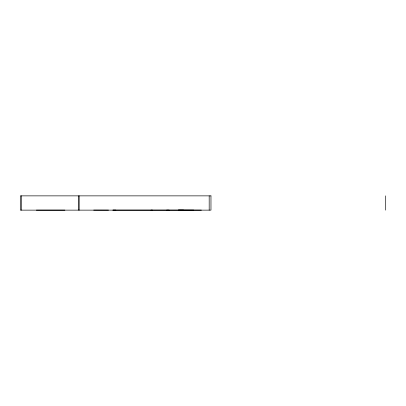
<?xml version="1.0" encoding="UTF-8"?>
<svg xmlns="http://www.w3.org/2000/svg" width="406" height="406" viewBox="0 0 406 406"><rect width="100%" height="100%" fill="white"/><g stroke="black" fill="none" stroke-linecap="round" stroke-linejoin="round"><path stroke-width="0.61" d="M36.357 210.135L64.904 210.135M108.498 210.13L93.695 210.105M201.366 210.135L178.3 210.11L193.743 210.135M115.827 210.135L112.858 210.125L183.613 210.135M166.719 210.115L169.089 210.135M151.017 210.105L152.443 210.115M385.7 195.865L385.7 210.135M209.186 195.865L209.186 210.135M79.175 195.865L79.175 210.135M78.373 195.865L78.373 210.135M21.285 195.865L21.285 210.135M210.968 195.865L20.3 195.865L20.3 210.135L210.968 210.135L210.968 195.865"/></g></svg>
